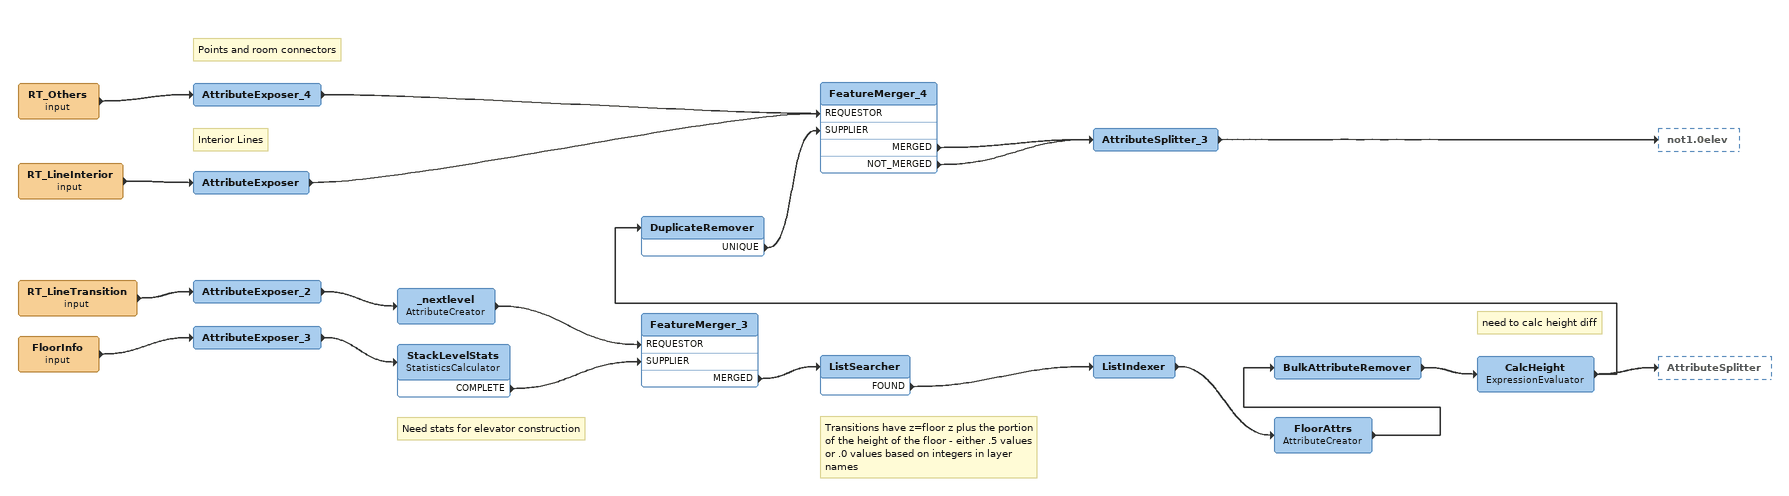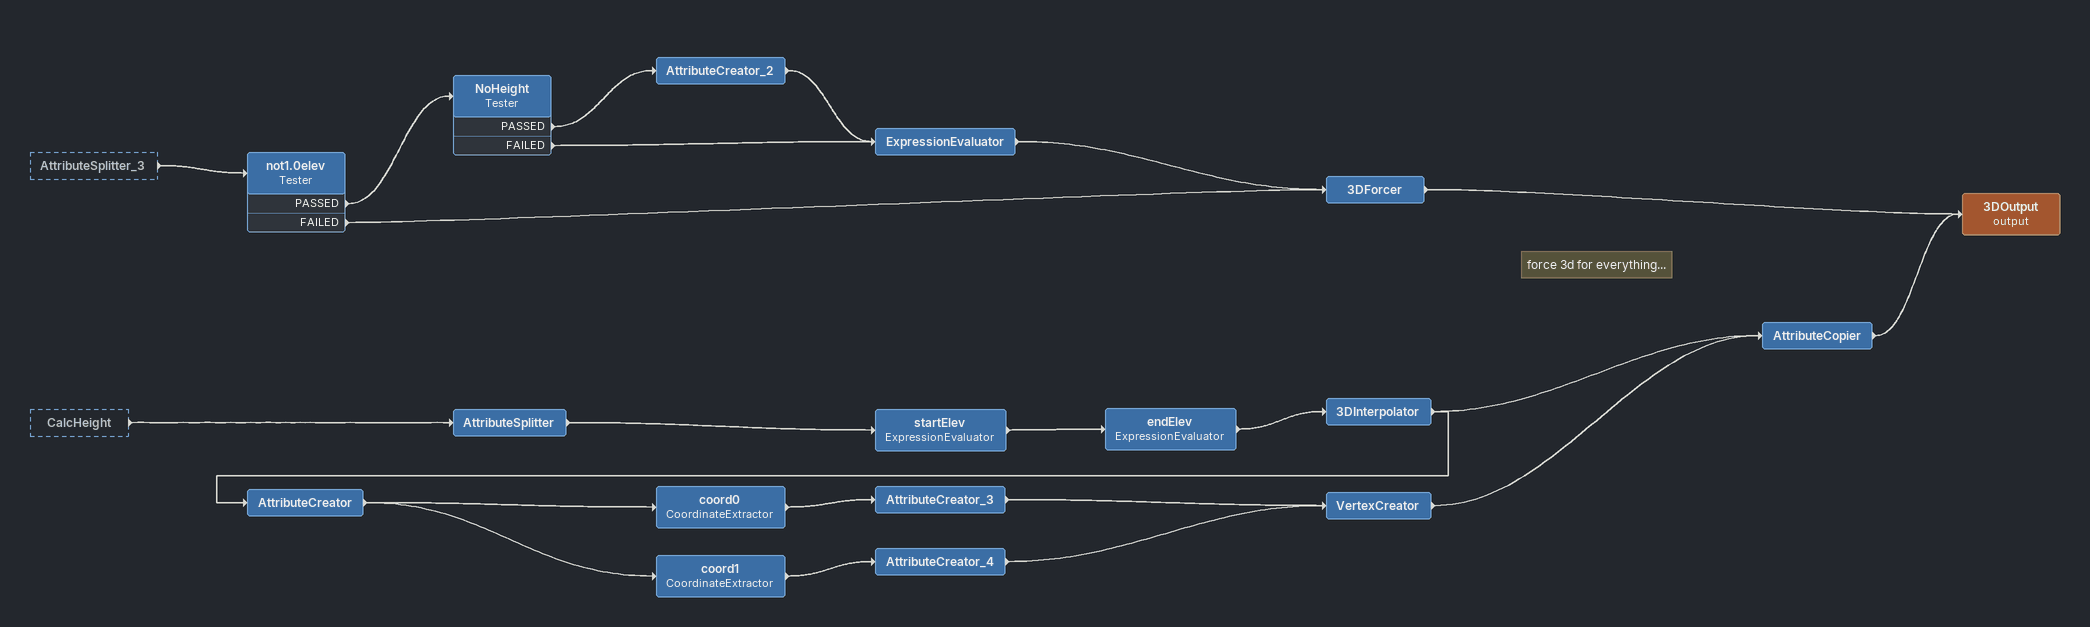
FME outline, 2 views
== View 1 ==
RT_Others (input)
    -> AttributeExposer_4
Note: Points and room connectors
AttributeExposer_4
    -> FeatureMerger_4 [REQUESTOR]
RT_LineInterior (input)
    -> AttributeExposer
Note: Interior Lines
AttributeExposer
    -> FeatureMerger_4 [REQUESTOR]
RT_LineTransition (input)
    -> AttributeExposer_2
AttributeExposer_2
    -> _nextlevel
_nextlevel: AttributeCreator
    -> FeatureMerger_3 [REQUESTOR]
FloorInfo (input)
    -> AttributeExposer_3
AttributeExposer_3
    -> StackLevelStats
Note: Need stats for elevator construction
StackLevelStats: StatisticsCalculator
    COMPLETE -> FeatureMerger_3 [SUPPLIER]
FeatureMerger_3
    MERGED -> ListSearcher
Note: Transitions have z=floor z plus the portion of the height of the floor - either .5 values or .0 values based on integers in layer names
ListSearcher
    FOUND -> ListIndexer
ListIndexer
    -> FloorAttrs
FloorAttrs: AttributeCreator
    -> BulkAttributeRemover
BulkAttributeRemover
    -> CalcHeight
Note: need to calc height diff
CalcHeight: ExpressionEvaluator
    -> AttributeSplitter
    -> DuplicateRemover
DuplicateRemover
    UNIQUE -> FeatureMerger_4 [SUPPLIER]
FeatureMerger_4
    MERGED -> AttributeSplitter_3
    NOT_MERGED -> AttributeSplitter_3
AttributeSplitter_3
    -> not1.0elev

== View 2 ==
AttributeSplitter_3 [outside]
    -> not1.0elev
CalcHeight [outside]
    -> AttributeSplitter
not1.0elev: Tester
    PASSED -> NoHeight
    FAILED -> 3DForcer
NoHeight: Tester
    PASSED -> AttributeCreator_2
    FAILED -> ExpressionEvaluator
AttributeCreator_2
    -> ExpressionEvaluator
ExpressionEvaluator
    -> 3DForcer
Note: force 3d for everything...
3DForcer
    -> 3DOutput (output)
AttributeSplitter
    -> startElev
startElev: ExpressionEvaluator
    -> endElev
endElev: ExpressionEvaluator
    -> 3DInterpolator
3DInterpolator
    -> AttributeCreator
    -> AttributeCopier
AttributeCreator
    -> coord1
    -> coord0
coord0: CoordinateExtractor
    -> AttributeCreator_3
AttributeCreator_3
    -> VertexCreator
coord1: CoordinateExtractor
    -> AttributeCreator_4
AttributeCreator_4
    -> VertexCreator
VertexCreator
    -> AttributeCopier
AttributeCopier
    -> 3DOutput (output)
3DOutput (output)
